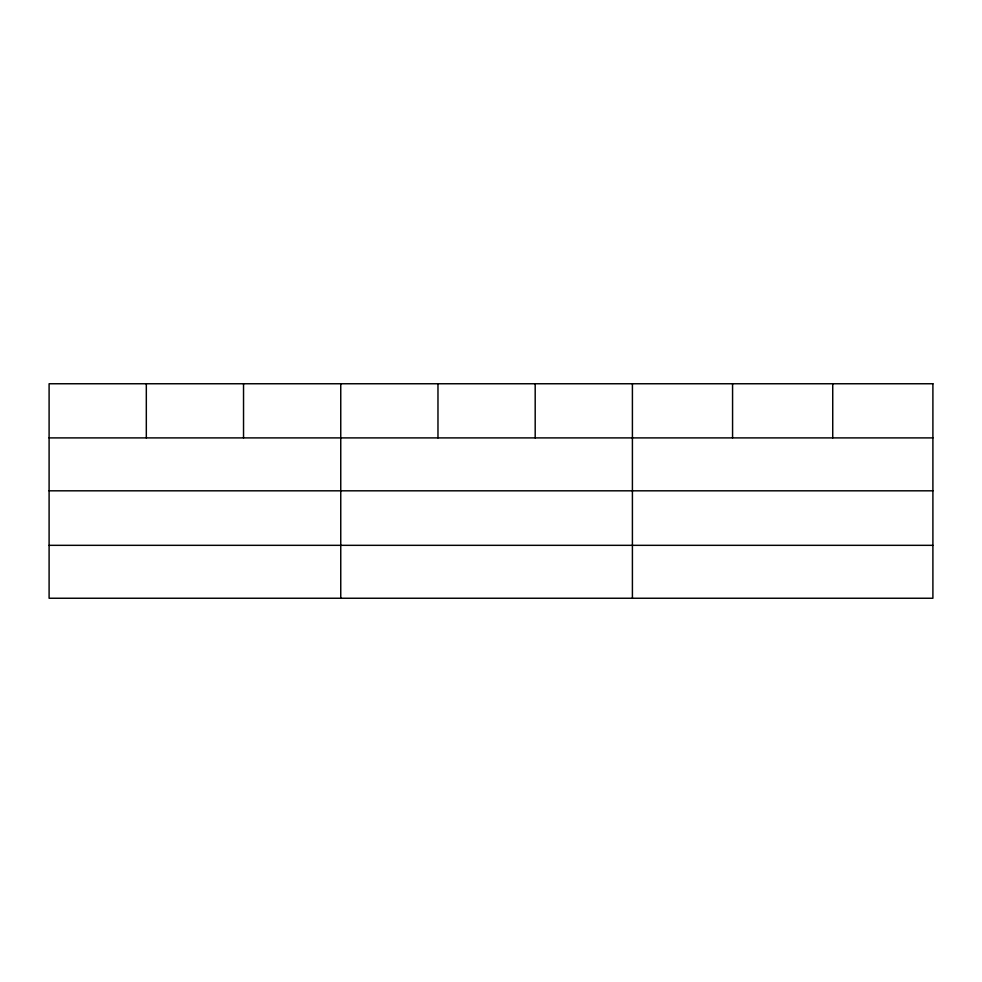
<?xml version="1.0" encoding="UTF-8"?>
<svg xmlns="http://www.w3.org/2000/svg" width="982" height="982" viewBox="0 0 982 982"><rect width="100%" height="100%" fill="white"/><g stroke="black" fill="none" stroke-linecap="round" stroke-linejoin="round"><path stroke-width="1.47" d="M49.1 437.898L932.9 437.898M49.1 490.816L932.9 490.816M49.1 545.329L932.9 545.329M832.736 383.753L832.736 437.898M732.572 383.753L732.572 437.898M632.408 383.753L632.408 598.247M535.19 383.753L535.19 437.898M437.972 383.753L437.972 437.898M340.754 383.753L340.754 598.247M243.536 383.753L243.536 437.898M146.318 383.753L146.318 437.898M932.9 383.753L49.1 383.753L49.1 598.247L932.9 598.247L932.9 383.753"/></g></svg>
